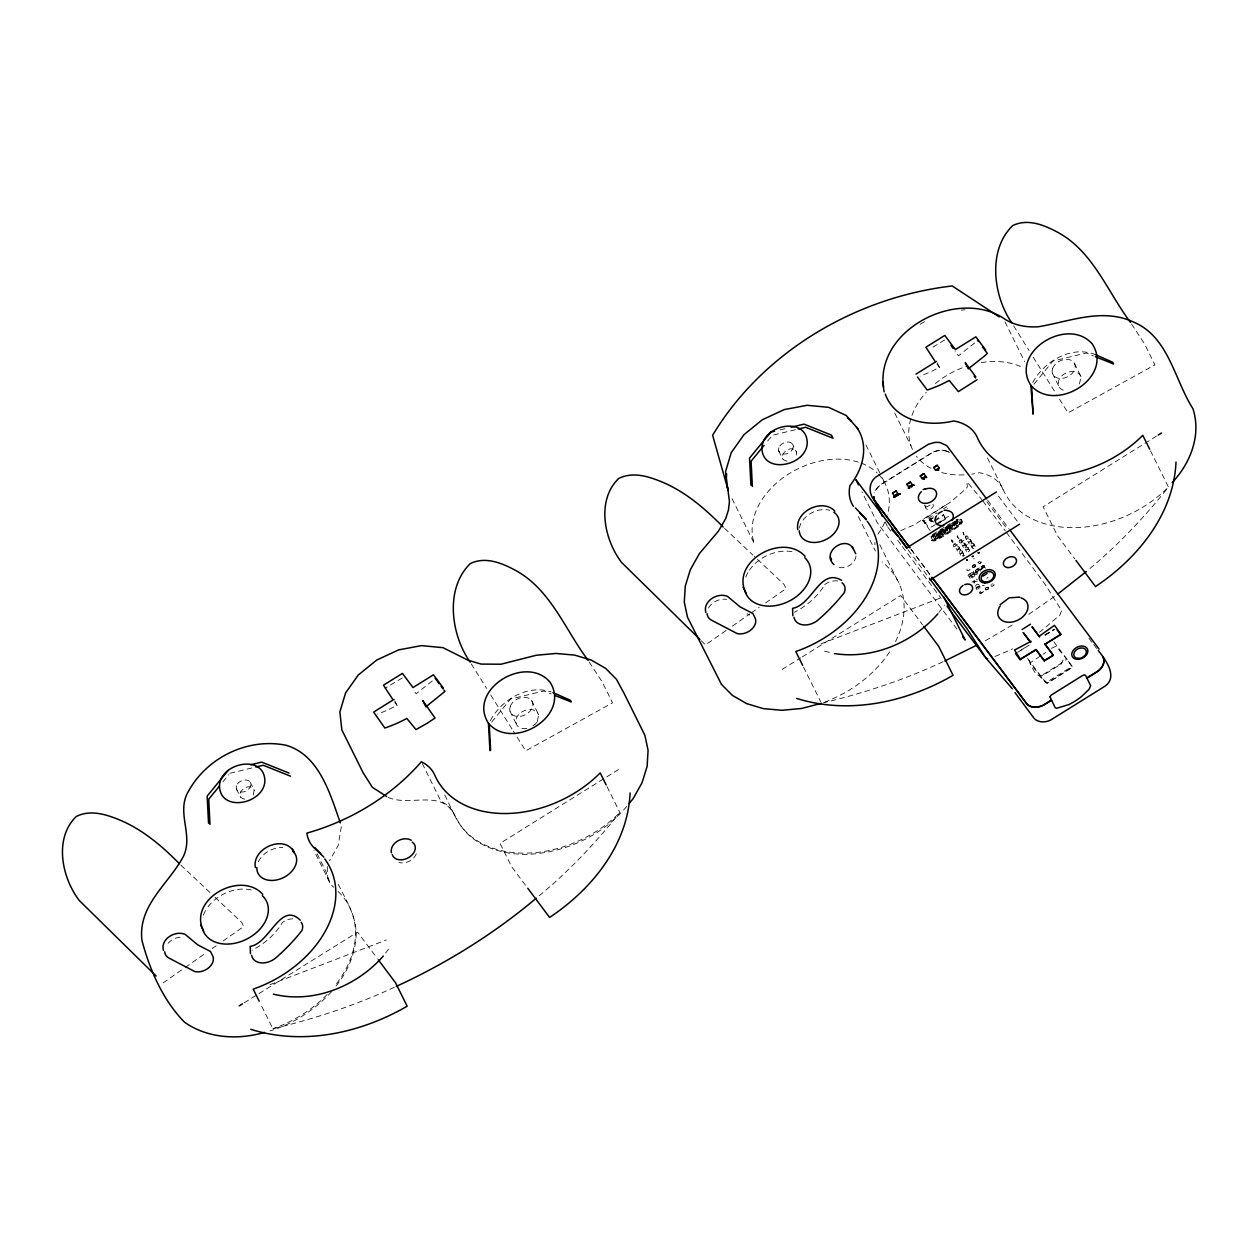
<?xml version="1.0" encoding="UTF-8"?>
<svg xmlns="http://www.w3.org/2000/svg" width="1259" height="1259" viewBox="0 0 1259 1259"><rect width="100%" height="100%" fill="white"/><g stroke="black" fill="none" stroke-linecap="round" stroke-linejoin="round"><path stroke-width="0.75" stroke-dasharray="5 3.75" d="M945.682 528.591L948.058 527.93L948.515 528.843L946.579 530.102L947.067 528.953C948.798 535.201 944.344 524.027 946.485 529.661M948.058 527.93L947.067 528.953M956.541 522.516C960.334 524.074 953.425 520.738 959.106 521.856C959.515 525.034 953.441 524.673 956.069 521.667C960.129 518.629 958.902 525.381 955.518 523.351M327.23 866.617L327.576 876.327L330.015 882.905L313.995 850.643M959.295 522.186C959.736 524.61 961.184 520.88 959.138 522.422M936.523 533.958L935.531 537.798L935.516 534.587L936.523 533.958L938.71 537.137L937.64 537.719L936.098 535.421L934.855 539.261L936.114 538.569L936.46 536.145M946.154 529.457L947.13 529.347M341.331 826.675L338.167 845.544L329.59 860.715M960.302 522.217L959.389 522.454M960.491 522.579C960.129 524.436 958.634 521.195 959.846 523.004M959.688 522.422L959.657 523.004M949.018 526.199L951.269 527.552L950.388 528.245L949.018 526.199L947.933 526.876L949.585 529.378L950.215 527.804A1.637 1.196 -26.4 0 0 951.977 526.183L951.143 524.877L950.435 526.435L951.143 524.877M953.315 524.94C956.557 527.663 950.167 520.455 955.628 526.53L956.635 525.837L954.448 522.721L952.323 525.774L953.409 526.592L954.936 525.664M943.479 532.227L942.141 530.48L941.008 531.188L941.527 532.856L940.017 531.802L938.931 532.494L940.567 534.981L941.669 534.32A1.652 1.196 -24.4 0 0 943.447 532.746L942.975 531.786A1.637 1.196 -26.4 0 1 941.15 533.328L941.669 534.32M856.01 556.148C854.83 564.913 843.467 570.563 835.756 566.235M951.127 539.922C955.597 541.087 950.041 543.668 952.087 539.655M960.082 522.532L959.374 522.91M959.059 538.459C958.508 540.048 956.211 531.865 958.225 538.868M963.969 535.185C962.033 527.962 964.268 536.963 964.866 534.729M974.435 558.76L973.537 558.713M941.842 532.4L941.307 533.832L940.017 531.802M796.475 455.066L796.601 452.374L792.43 443.986M948.2 528.528C943.794 533.8 945.304 524.877 947.964 528.512C942.188 529.032 948.232 533.769 948.515 528.843M1079.451 384.011L1081.025 376.756L1073.943 362.513M253.216 794.98L254.208 790.353L250.053 781.965M537.357 721.36L538.647 714.734L531.566 700.476M969.461 576.685L971.35 575.489A1.637 1.196 -26.4 0 1 972.373 576.827L970.469 578.007M972.341 566.125L973.522 564.976M972.766 565.858L974.671 564.662A1.637 1.196 -26.4 0 1 975.678 566.015L974.828 566.896M970.138 573.742L972.042 572.546A1.637 1.196 -26.4 0 1 973.05 573.899L971.145 575.08M975.08 566.597L975.237 566.282A1.637 1.196 -26.4 0 0 974.23 564.945L973.443 565.071M977.676 562.804L979.565 561.608A1.637 1.196 -26.4 0 1 980.572 562.962L978.668 564.142A1.637 1.196 -26.4 0 1 977.582 562.852M971.869 582.13L974.844 580.808L974.23 582.445M978.259 570.862L978.432 570.547A1.637 1.196 -26.4 0 0 977.425 569.194M981.784 566.487L983.688 565.307A1.637 1.196 -26.4 0 1 984.68 566.644L982.791 567.825M976.26 588L979.093 586.238A1.637 1.196 -26.4 0 1 980.084 587.591L978.196 588.771A1.637 1.196 -26.4 0 1 977.189 587.434L978.164 586.82A1.637 1.196 -26.4 0 1 979.172 588.158L977.267 589.338M985.876 588.032L985.703 588.362A1.637 1.196 -26.4 0 0 986.71 589.7M416.304 853.838C413.582 860.353 405.76 864.241 398.914 862.509M963.088 555.943L963.182 556.903M490.365 720.62C501.412 699.595 527.867 683.936 551.237 691.962M1032.758 382.642C1044.01 361.16 1071.677 345.139 1095.346 354.582M385.553 953.094L389.975 947.224M938.946 612.393L944.502 605.075M336.074 985.891C347.468 972.074 354.739 954.841 356.077 936.932C357.226 917.449 346.256 900.704 338.042 883.944M956.305 522.029C959.814 525.034 955.597 519.18 955.817 523.933M222.89 781.902L228.808 774.694M491.655 722.099L510.572 699.013L543.809 691.002L551.112 693.929M767.644 441.043L772.365 435.268L796.365 429.492M1034.048 384.121L1052.965 361.034L1086.202 353.039L1093.504 355.951M607.058 786.686L619.869 812.511C595.381 843.31 568.139 871.999 537.703 896.99M1150.49 450.832L1168.462 487.044C1144.368 517.339 1117.646 545.635 1087.776 570.296M626.762 806.327C602.447 835.834 564.504 853.098 526.482 854.405C506.637 854.436 486.32 849.463 470.677 836.794C457.017 825.038 451.414 807.381 443.121 791.974M960.727 543.038C956.604 541.795 961.813 537.499 960.9 540.316A1.637 1.196 -26.4 0 0 961.907 541.653C962.364 544.801 959.216 541.559 963.812 540.473A1.637 1.196 -26.4 0 0 962.805 539.135L961.325 539.686L962.616 542.11M986.127 587.748L985.278 588.63A1.637 1.196 -26.4 0 0 986.285 589.983L987.874 589.385M987.764 589.417L988.173 588.787A1.637 1.196 -26.4 0 0 987.166 587.449L986.017 587.764M535.122 724.224L537.074 721.974M331.621 991.683C314.892 1009.797 293.536 1023.772 269.914 1030.964M432.309 680.946L416.099 693.772L412.858 689.287M974.702 342.967L958.477 355.793L955.014 350.993M975.253 566.629L973.774 567.195M983.027 568.092L983.767 567.211A1.637 1.196 -26.4 0 0 982.76 565.873L980.855 567.054A1.637 1.196 -26.4 0 0 981.784 568.454M977.283 574.12L975.804 574.686A1.637 1.196 -26.4 0 1 974.796 573.349L976.701 572.153M974.041 583.169L974.781 582.288A1.637 1.196 -26.4 0 0 973.774 580.95L973.522 582.319M977.33 581.233L973.427 581.359L975.19 581.595A1.637 1.196 -26.4 0 1 974.844 580.462L976.748 579.266A1.637 1.196 -26.4 0 1 977.409 579.486M991.51 584.396L992.596 583.846M1054.428 596.561L1028.808 614.313M532.95 725.782L534.87 724.397M925.884 505.551C923.004 513.09 938.049 507.739 931.77 503.222M163.119 982.886L183.657 968.517M185.246 967.416L205.799 953.047M212.126 948.641L216.863 945.32M223.189 940.898L243.742 926.545L241.697 922.422L213.369 895.731M726.05 630.539L705.496 644.907L701.294 640.784M732.376 626.132L749.766 613.967M751.34 612.865L759.256 607.342M765.566 602.935L786.12 588.567L784.074 584.444L754.33 556.415M954.448 522.721L953.803 524.106M1051.501 648.338L1055.089 646.591A6.688 2.093 -38.2 0 1 1056.301 646.78L1065.948 657.969L1065.98 661.636L1068.356 661.195L1072.275 667.364L1047.567 683.212C1042.373 678.349 1034.19 673.565 1043.223 674.509L1061.573 663.021L1063.351 659.511L1061.463 663.839L1043.113 675.328C1033.592 678.554 1031.64 662.832 1027.202 657.78M402.313 677.94L385.018 688.28M944.691 339.961L930.401 348.79M1042.971 654.302L1045.757 652.477M948.389 527.789L949.459 527.08M946.784 530.385L947.744 530.212M945.493 531.943L945.525 530.731L945.761 532.179M931.833 535.846L937.672 532.494A134.933 92.064 -36.8 0 0 943.353 529.095M930.086 505.079L926.388 507.062L924.484 505.127M930.196 530.432A3.352 2.408 -20.4 0 1 929.724 529.992L922.642 520.282L945.194 505.315L947.917 508.966M933.438 517.795L925.019 523.225L923.901 520.974L936.979 512.822M943.526 508.746L946.799 506.716M931.424 521.981L929.85 518.677L932.84 516.819M932.557 517.795L929.567 519.668L933.832 516.41M934.524 520.235L943.495 514.648M935.044 521.053L943.809 515.246M935.343 524.578L932.211 526.53A3.352 2.424 -26.4 0 1 927.914 526.341L923.901 520.974M936.916 523.602L949.443 515.797A3.352 2.424 -26.4 0 0 950.655 514.648M939.371 522.674L945.493 518.85L943.29 514.27M936.444 524.846L945.619 519.133L943.211 513.94M932.431 534.603L950.136 523.571M935.531 537.798L934.32 536.177L932.777 536.287L934.005 535.531L935.217 537.152M937.121 533.58L938.207 532.903L939.403 534.508L938.726 536.004L937.121 533.58L938.726 536.004M942.692 530.086L943.762 529.409L945.336 531.503L943.951 532.022L942.692 530.086L943.951 533.171L945.824 532.478L945.068 530.92M946.658 528.402L947.791 527.71M938.317 535.185L939.403 534.508M940.567 534.981L941.15 533.328M943.904 531.959L943.951 533.171M949.585 529.378L949.129 528.481L950.215 527.804L950.655 528.686M938.569 535.531C941.889 534.508 937.011 535.736 939.308 536.806L940.426 536.177L939.67 534.839M937.64 537.719L938.317 536.35L938.71 537.137M953.409 523.366L952.276 525.601L956.336 525.223M244.183 1002.809L357.603 932.132L377.149 958.241M618.484 769.564L500.059 843.373L511.658 866.759L526.608 886.714M782.248 669.332L800.598 657.906M802.266 656.868L900.673 595.538L922.517 624.716M1156.549 436.102L1043.129 506.779L1057.56 535.862L1074.808 558.902M1044.844 634.945L1054.035 629.217M1020.278 650.573L1026.652 646.607M1045.175 635.055L1054.727 629.107M1017.571 652.382L1031.625 643.632M1045.096 635.244L1054.46 629.406M1027.454 658.189L1045.836 682.724L1072.18 666.31L1053.814 641.76M943.164 531.046L944.25 530.385L945.824 532.478M939.371 533.375L940.473 532.714M941.008 531.188L941.464 532.116L942.613 531.44L942.141 530.48M1040.202 656.128L1029.988 663.021A6.625 1.967 -25.5 0 0 1030.177 663.682L1046.654 683.401L1068.545 669.725L1072.18 666.31M985.278 640.8L1012.393 624.936M937.53 534.398L938.632 533.785M937.215 362.891L939.466 367.423L931.723 371.279A125.601 85.691 -36.8 0 1 920.061 376.063M394.791 700.775L397.089 705.402L389.33 709.258A125.601 85.691 -36.8 0 1 377.684 714.042M963.465 555.581L964.677 555.502M974.938 566.88L973.333 567.463M977.078 569.052L975.961 570.107A1.637 1.196 -26.4 0 0 976.968 571.444L977.362 571.429M977.314 571.602L978.872 570.264A1.637 1.196 -26.4 0 0 977.865 568.926L977.031 569.225M984.239 585.404L983.09 585.718A1.637 1.196 -26.4 0 1 982.429 585.514M943.007 661.778C904.702 679.608 864.445 693.048 823.355 702.79M394.413 987.229C355.526 1005.359 314.608 1018.861 272.873 1028.729L260.062 1002.904M820.947 643.884L940.882 597.805M270.055 984.648L386.371 939.969M900.704 530.606L913.578 525.129L950.529 502.105L966.204 488.539A5.398 3.321 -36 0 0 967.258 487.044L967.022 481.835L981.737 499.461M995.019 656.474L1009.687 650.226A130.81 89.247 -36.8 0 0 1012.598 648.778M977.472 568.942L975.52 570.39A1.637 1.196 -26.4 0 0 976.528 571.728L977.755 571.318M986.395 587.575L987.607 587.182A1.637 1.196 -26.4 0 1 988.614 588.52L986.663 589.952M780.045 429.917L787.426 428.139M229.988 773.246L252.146 767.911M950.592 528.607L951.3 528.402A1.652 1.212 -32.6 0 0 952.371 526.97L951.835 525.806M960.019 522.139L959.484 523.004M982.083 568.816L980.179 569.997A1.637 1.196 -26.4 0 0 980.509 571.13M970.044 573.742L968.14 574.922A1.637 1.196 -26.4 0 0 969.147 576.26L971.051 575.08A1.637 1.196 -26.4 0 0 970.044 573.742A1.637 1.196 -26.4 0 0 971.067 575.127M526.829 728.426L523.838 728.583A11.929 9.332 -42.2 0 1 517.04 725.404C510.729 713.601 533.061 702.695 538.647 714.734M787.158 461.172C773.53 458.559 791.612 441.563 796.601 452.374M244.765 799.15C231.152 796.538 249.219 779.526 254.208 790.353M388.213 797.451C410.277 807.066 442.255 788.354 455.05 816.021M824.551 651.155L832.813 653.185M955.392 543.085C948.074 550.923 964.394 544.25 953.677 544.171M932.84 521.745L930.448 519.668L932.006 522.894L929.347 519.196M929.85 518.677L933.722 522.217M967.18 535.988C963.922 534.43 965.747 541.323 968.124 539.308C968.863 535.248 967.195 537.325 965.307 536.916M957.784 535.878L956.997 536.491M724.586 528.387L752.913 555.093M180.792 865.027L211.953 894.394M961.089 519.684L961.97 520.88A4.391 3.21 -36.7 0 1 960.538 524.972L958.178 526.734A134.933 92.064 -36.8 0 1 941.449 537.546L935.484 540.725A4.328 3.069 -16.4 0 1 931.109 540.048A4.328 3.069 -16.4 0 1 931.093 536.57M944.219 532.714L943.872 531.676M998.513 496.156L1018.374 522.69M987.717 500.358L1008.821 528.544M986.883 501.79L1006.948 528.67M1089.004 638.266L1092.529 642.971M1093.693 644.529L1097.218 649.235M982.901 501.035L1005.264 530.905M1006.445 532.478L1044.687 583.72L1061.605 610.584L1059.921 614.974L1043.302 629.28A130.81 89.247 -36.8 0 1 1039.336 632.286M954.747 523.319L956.635 525.837M952.969 524.248L954.369 524.688M951.536 525.664L952.229 526.592M950.01 525.585L951.269 527.647M947.933 526.876L949.129 528.481M941.464 532.116L942.314 533.328M938.931 532.494L940.127 534.084M939.844 535.39L938.207 532.903M940.442 536.177L939.308 536.806M936.098 535.421L937.278 536.995M925.019 523.225L922.642 520.282M932.777 536.287L934.855 539.261M910.949 549.113L930.873 575.725M911.075 549.365L931.015 575.977M908.148 549.931L928.151 576.653M887.957 527.332L890.9 531.267M897.683 540.316L901.208 545.037M902.373 546.595L941.165 598.418M956.934 629.059L877.24 522.627L861.911 491.765M939.466 367.423L937.042 364.071M397.089 705.402L394.665 702.05M1131.573 324.051L1144.321 343.487L1154.928 364.858L1068.073 412.873L1056.773 394.822M589.181 662.029L601.944 681.465L612.535 702.821L525.695 750.852L513.373 731.164M1013.652 325.892L1029.059 350.521M1033.167 357.084L1055.75 393.186M471.275 663.871L486.666 688.484M490.774 695.047L512.334 729.512M1081.025 376.756C1075.501 364.732 1053.138 375.607 1059.417 387.394A11.929 9.332 -42.2 0 0 1063.525 390.243M968.423 538.49L967.227 538.112L966.55 539.419M962.773 532.777L963.717 532.415M961.372 539.607L960.696 540.914L959.484 540.552M956.793 545.729L955.597 545.367L954.904 546.674M953.236 541.984L952.323 542.424M1052.382 373.246L1059.433 387.426M1004.965 321.832L1024.653 361.506M987.418 457.867L1003.014 489.279A104.796 76.012 -26.4 0 0 1168.462 487.044M973.868 543.967L975.143 546.548M970.673 539.843L971.964 542.44A1.589 1.149 -26.4 0 1 970.028 544.25A1.589 1.149 -26.4 0 1 969.477 542.33A1.589 1.149 -26.4 0 1 971.964 542.44M971.035 545.367L972.326 547.964M959.389 522.296L959.799 523.177M967.856 541.26L969.147 543.841M968.045 547.586L969.336 550.183A1.589 1.149 -26.4 0 1 967.4 551.993A1.589 1.149 -26.4 0 1 966.833 550.073A1.589 1.149 -26.4 0 1 969.336 550.183M964.866 543.479L966.157 546.06A1.589 1.149 -26.4 0 1 964.221 547.885A1.589 1.149 -26.4 0 1 963.654 545.95A1.589 1.149 -26.4 0 1 966.157 546.06M965.228 548.987L966.503 551.584M962.049 544.879L963.324 547.476M894.708 413.046L910.981 445.812M962.222 551.222L963.513 553.803A1.589 1.149 -26.4 0 1 961.577 555.628A1.589 1.149 -26.4 0 1 961.01 553.692A1.589 1.149 -26.4 0 1 963.513 553.803M959.043 547.098L960.334 549.695A1.589 1.149 -26.4 0 1 958.398 551.505A1.589 1.149 -26.4 0 1 957.831 549.585A1.589 1.149 -26.4 0 1 960.334 549.695M959.405 552.622L960.696 555.203M956.226 548.499L957.517 551.096M944.88 529.913L945.367 530.873M943.762 529.409L944.25 530.385M944.093 531.943L944.738 533.139M924.421 505.032L925.412 507.015M865.924 444.899L881.331 475.933M882.181 477.665L884.747 482.842M885.124 521.761L887.721 526.986M879.773 544.643L899.461 584.302M858.276 516.505L875.398 551.001M778.692 450.832L782.83 459.157M732.03 498.674L754.298 543.51A72.078 52.28 -26.4 0 1 781.178 479.207A72.078 52.28 -26.4 0 1 859.299 462.431M803.494 667.05L820.616 701.546M510.005 711.225L517.04 725.404M422.237 763.473L441.028 801.338A46.819 33.962 -26.4 0 1 454.405 814.73A104.796 76.012 -26.4 0 0 619.869 812.511M317.142 853.759L326.537 872.692A46.819 33.962 -26.4 0 0 333.572 887.28M236.314 788.795L240.453 797.136M338.167 891.498A104.796 76.012 -26.4 0 1 334.579 986.159M327.135 994.531A104.796 76.012 -26.4 0 1 272.873 1028.729M203.407 915.136A34.937 25.337 -26.4 0 1 207.09 908.085M208.065 906.732A34.937 25.337 -26.4 0 1 251.548 890.019M292.796 918.771A13.613 9.867 -26.4 0 0 282.346 922.517A59.834 43.404 -26.4 0 1 252.115 950.215M258.378 861.707A20.899 15.155 -26.4 0 1 282.771 847.559M168.092 943.227A14.179 10.292 -26.4 0 1 180.887 937.121M946.925 451.147A17.044 12.37 -26.4 0 0 932.51 452.233L880.167 484.904A17.044 12.37 -26.4 0 0 874.486 492.584M948.247 451.729A17.044 12.37 -26.4 0 1 949.443 452.453M948.373 451.997A17.044 12.37 -26.4 0 0 932.636 452.485L880.293 485.156A17.044 12.37 -26.4 0 0 874.612 492.836M954.401 521.682A134.933 92.064 -36.8 0 1 944.754 528.198M970.39 578.07A1.637 1.196 -26.4 0 1 969.367 576.732M976.779 572.105A1.637 1.196 -26.4 0 1 977.818 572.814M982.067 568.407A1.888 1.369 -26.4 0 0 981.863 568.8A1.967 1.432 -26.4 0 0 981.815 569.572M982.382 568.061A1.888 1.369 -26.4 0 1 984.176 567.4A1.967 1.432 -26.4 0 1 985.388 568.265M973.459 574.057A1.967 1.432 -26.4 0 1 974.655 575.662A1.888 1.369 -26.4 0 1 972.373 577.094M972.278 577.157A1.967 1.432 -26.4 0 1 971.067 575.552M973.254 567.51A1.637 1.196 -26.4 0 1 972.247 566.172M973.695 567.242A1.637 1.196 -26.4 0 1 972.688 565.905M977.33 573.663A1.967 1.432 -26.4 0 1 976.559 572.121A1.888 1.369 -26.4 0 1 978.841 570.705A1.967 1.432 -26.4 0 1 980.006 571.161M971.224 575.552A1.888 1.369 -26.4 0 1 973.506 574.12M982.697 567.872A1.637 1.196 -26.4 0 1 981.69 566.534M973.994 548.232A1.589 1.149 -26.4 0 1 972.168 547.272A1.589 1.149 -26.4 0 1 974.372 545.902A1.589 1.149 -26.4 0 1 974.686 547.807M956.73 519.888A4.391 3.21 -36.7 0 1 957.643 519.448M960.349 519.306A4.391 3.21 -36.7 0 1 961.058 519.652M986.788 578.227A1.888 1.369 -26.4 0 1 988.11 577.582M991.022 585.341A1.637 1.196 -26.4 0 0 992.092 586.348L993.996 585.167A1.637 1.196 -26.4 0 0 992.989 583.83M975.678 585.671A1.888 1.369 -26.4 0 1 977.975 584.27A1.967 1.432 -26.4 0 1 978.983 584.743M979.172 585.451A1.967 1.432 -26.4 0 1 979.093 585.844A1.888 1.369 -26.4 0 1 976.779 587.245A1.967 1.432 -26.4 0 1 975.631 586.773M977.189 589.401A1.637 1.196 -26.4 0 1 976.181 588.047M960.318 519.227A4.375 3.179 -26.4 0 1 960.365 524.625L936.224 539.67A4.328 3.132 -26.4 0 1 931.676 540.205A4.328 3.132 -26.4 0 1 930.401 536.963M956.572 519.574A4.375 3.179 -26.4 0 1 957.532 519.212M895.511 641.618A104.796 76.012 -26.4 0 0 883.928 563.465A46.819 33.962 -26.4 0 1 882.166 561.829M889.594 651.879A104.796 76.012 -26.4 0 1 824.802 702.066M799.418 528.025A20.899 15.155 -26.4 0 1 829.854 510.367M1003.014 489.279A46.819 33.962 -26.4 0 0 979.36 472.723A72.078 52.28 -26.4 0 1 971.696 474.139M964.016 474.879A72.078 52.28 -26.4 0 1 939.576 471.92M930.889 468.285A72.078 52.28 -26.4 0 1 916.473 456.167M912.429 449.416A72.078 52.28 -26.4 0 1 926.231 392.304M935.39 383.57A72.078 52.28 -26.4 0 1 967.762 365.865M981.217 362.608A72.078 52.28 -26.4 0 1 1023.378 367.896M745.784 577.173A34.937 25.337 -26.4 0 1 748.586 571.476M749.467 570.107A34.937 25.337 -26.4 0 1 793.925 552.056M878.499 474.25A72.078 52.28 -26.4 0 1 887.359 515.025M884.762 522.233A72.078 52.28 -26.4 0 1 876.846 535.752M861.203 463.107A72.078 52.28 -26.4 0 1 877.224 472.959M874.942 544.832A46.819 33.962 -26.4 0 1 874.958 542.361M708.502 608.003A14.179 10.292 -26.4 0 1 726.6 599.378M920.187 324.287A72.078 52.28 -26.4 0 1 926.624 320.62M961.294 310.123A72.078 52.28 -26.4 0 1 965.055 309.84M749.467 614.959A111.626 80.969 -26.4 0 1 746.917 613.652M823.04 587.276A59.834 43.404 -26.4 0 1 794.492 612.236M824.739 584.538A13.613 9.867 -26.4 0 1 837.754 580.997M236.487 785.71L236.157 787.3A7.743 5.618 -26.4 0 0 246.323 790.904A7.743 5.618 -26.4 0 0 248.495 780.659A7.743 5.618 -26.4 0 0 236.487 785.71M510.273 706.378L509.738 708.864A12.149 8.813 -26.4 0 0 525.711 714.53A12.149 8.813 -26.4 0 0 529.126 698.43A12.149 8.813 -26.4 0 0 510.273 706.378M778.865 447.748L778.534 449.321A7.743 5.618 -26.4 0 0 788.701 452.925A7.743 5.618 -26.4 0 0 790.872 442.68A7.743 5.618 -26.4 0 0 778.865 447.748M1052.65 368.399L1052.131 370.901A12.149 8.813 -26.4 0 0 1068.088 376.551A12.149 8.813 -26.4 0 0 1071.503 360.467A12.149 8.813 -26.4 0 0 1052.65 368.399M964.268 544.25L964.095 544.565A1.637 1.196 -26.4 0 0 965.102 545.918L967.006 544.722A1.637 1.196 -26.4 0 0 965.999 543.384L964.268 544.25M967.117 569.147L966.959 569.477A1.637 1.196 -26.4 0 0 967.966 570.815L969.855 569.635A1.637 1.196 -26.4 0 0 968.848 568.297L967.117 569.147M973.648 571.271L973.475 571.586A1.637 1.196 -26.4 0 0 974.482 572.939L976.386 571.743A1.637 1.196 -26.4 0 0 975.379 570.406L973.648 571.271M978.762 561.907L978.589 562.222A1.637 1.196 -26.4 0 0 979.596 563.56L981.501 562.38A1.637 1.196 -26.4 0 0 980.493 561.042L978.762 561.907M979.03 567.919L978.857 568.234A1.637 1.196 -26.4 0 0 979.864 569.587L981.768 568.391A1.637 1.196 -26.4 0 0 980.761 567.054L979.03 567.919M979.628 591.935L979.455 592.265A1.637 1.196 -26.4 0 0 980.462 593.603L982.366 592.422A1.637 1.196 -26.4 0 0 981.359 591.085L979.628 591.935M980.541 591.368L980.368 591.683A1.637 1.196 -26.4 0 0 981.375 593.02L983.279 591.84A1.637 1.196 -26.4 0 0 982.272 590.502L980.541 591.368M932.604 536.334L932.116 536.869A3.226 2.282 -16.4 0 0 934.493 540.048L940.961 536.901A134.933 92.064 -36.8 0 0 957.69 526.073L960.05 524.326A3.273 2.392 -36.7 0 0 960.79 520.817A3.273 2.392 -36.7 0 0 957.218 520.549L954.873 522.312A134.933 92.064 -36.8 0 1 938.144 533.124L932.604 536.334M957.045 520.203L932.903 535.248A3.226 2.345 -26.4 0 0 931.786 538.71A3.226 2.345 -26.4 0 0 935.72 539.009L959.862 523.964A3.273 2.376 -26.4 0 0 960.711 520.675A3.273 2.376 -26.4 0 0 957.045 520.203M972.058 546.044A1.589 1.149 -26.4 0 0 973.994 544.234A1.589 1.149 -26.4 0 0 971.492 544.124A1.589 1.149 -26.4 0 0 972.058 546.044M966.235 549.679A1.589 1.149 -26.4 0 0 968.171 547.854A1.589 1.149 -26.4 0 0 965.684 547.744A1.589 1.149 -26.4 0 0 966.235 549.679M960.428 553.299A1.589 1.149 -26.4 0 0 962.364 551.489A1.589 1.149 -26.4 0 0 959.862 551.363A1.589 1.149 -26.4 0 0 960.428 553.299M968.879 541.937A1.589 1.149 -26.4 0 0 970.815 540.127A1.589 1.149 -26.4 0 0 968.313 540.001A1.589 1.149 -26.4 0 0 968.879 541.937M963.056 545.556A1.589 1.149 -26.4 0 0 964.992 543.746A1.589 1.149 -26.4 0 0 962.505 543.636A1.589 1.149 -26.4 0 0 963.056 545.556M957.249 549.192A1.589 1.149 -26.4 0 0 959.185 547.366A1.589 1.149 -26.4 0 0 956.683 547.256A1.589 1.149 -26.4 0 0 957.249 549.192"/><path stroke-width="1.5" d="M1015.006 692.607L1034.206 718.496C1038.533 722.823 1045.662 722.682 1050.793 719.959L1105.056 686.155C1118.338 676.728 1105.323 659.275 1098.257 650.541M488.445 723.28C512.728 751.67 571.523 715.616 549.978 682.095C525.711 653.704 466.9 689.775 488.445 723.28L489.94 750.632M1030.838 385.301C1055.105 413.707 1113.916 377.637 1092.371 344.116C1068.088 315.726 1009.293 351.796 1030.838 385.301L1033.072 414.164L1031.688 387.001M630.098 792.95C627.816 845.167 591.588 889.546 549.601 917.433L527.757 888.256M1176 462.069C1173.718 514.27 1137.491 558.65 1095.503 586.537L1075.957 560.444M1022.103 629.5L1030.523 624.181M228.43 770.115L207.153 796.081L208.538 823.244M219.349 786.23L208.695 799.213L209.985 824.425M764.087 445.371L751.088 461.235L752.378 486.462M629.264 803.336L633.009 798.851L642.027 782.799L647.126 766.385L648.086 750.301L644.891 735.287L623.677 692.576L616.454 679.278L605.5 668.293L591.337 660.109L574.576 655.089L555.943 653.452L536.287 655.262L500.988 664.217L481.064 664.091L467.97 660.188L443.042 647.677L421.56 645.615L398.599 649.896L376.709 660.062L358.343 674.95L345.596 692.906L339.867 711.917L341.818 729.842L363.017 772.554L372.412 787.379L386.639 796.443M1172.223 482.559C1190.463 463.265 1201.621 434.717 1192.855 408.546C1174.348 379.636 1168.777 336.908 1133.714 322.131C1102.207 307.464 1069.835 321.58 1038.234 326.758C1025.991 327.56 1013.102 325.231 1003.014 317.897C954.999 287.508 871.732 332.203 884.196 391.864M1000.213 604.666L1009.104 597.836L1019.821 597.144M383.334 956.022C356.753 986.348 313.271 1004.068 273.345 994.122M937.845 613.857C912.649 642.704 872.739 659.511 834.465 653.578M536.24 898.218C493.906 933.832 446.457 963.371 396.207 986.442M1086.312 571.539L1057.529 594.248M394.083 699.343L373.64 712.09L384.845 728.017L387.693 727.025A125.601 85.691 -36.8 0 0 399.355 722.241L406.877 718.48L415.974 729.591L427.037 723.358L435.032 718.055L422.819 700.665L425.652 706.362M1039.1 636.299L1054.491 625.33L1060.975 634.316L1044.97 644.246L1053.295 655.278L1044.325 660.865L1035.952 649.55L1020.01 659.496L1036.173 649.723L1044.325 660.865M425.888 706.85L444.978 691.364L444.002 690.121M916.017 374.112L936.46 361.38M892.458 493.15L896.046 490.916L898.029 493.654L894.457 495.889L892.6 493.402L896.046 490.916M906.779 484.227L910.367 481.992L912.35 484.731L908.778 486.965L906.921 484.479L910.367 481.992M920.219 475.855L923.791 473.636L925.774 476.358L922.202 478.593L920.345 476.122L923.791 473.636M933.643 467.498L937.215 465.263L939.198 468.002L935.626 470.237L933.769 467.75L937.215 465.263M996.436 491.97L906.889 547.775L855.963 479.758L858.512 484.904M239.179 1005.925L242.515 1003.848M1158.217 435.063L1161.553 432.97M929.992 580.053L1019.538 524.248M982.933 576.118L987.056 573.553M1044.215 660.597L1053.295 655.278M1051.359 700.051L1043.428 704.993A14.447 10.481 -26.4 0 1 1027.061 704.08L932.053 577.299M1086.847 677.94L1097.864 671.078A14.447 10.481 -26.4 0 0 1102.9 656.836M1051.501 700.303L1043.554 705.245A14.447 10.481 -26.4 0 1 1027.187 704.348M1086.973 678.192L1097.99 671.33A14.447 10.481 -26.4 0 0 1103.026 657.088M1045.049 644.246L1060.975 634.316M1031.121 641.287L1014.534 650.037L1020.577 659.448M976.528 645.285L944.817 660.975M923.099 489.657L925.192 488.618M821.482 703.262L801.668 708.455L782.012 710.281L763.395 708.644L746.618 703.624L732.455 695.424L721.501 684.455L687.493 617.209L684.298 602.195L685.258 586.112L690.357 569.697L699.359 553.645L718.543 530.983L725.751 518.488L728.473 509.926L729.433 501.475L725.546 471.653L731.243 452.642L743.975 434.685L762.309 419.766L784.2 409.6L807.176 405.288L828.658 407.334L846.253 415.517L857.977 428.894M264.516 1032.38C238.061 1040.154 207.515 1038.439 184.491 1022.182C162.962 1000.213 149.553 969.603 141.905 940.158C137.955 904.953 168.612 884.133 183.358 856.466C193.933 834.937 175.41 811.929 188.85 790.621C207.609 757.084 248.432 737.491 286.281 745.312C319.298 755.18 330.094 793.831 340.323 822.867M774.505 431.255L770.807 432.152L749.53 458.119L750.931 485.266M791.124 427.257L804.045 424.141L831.428 435.095L832.986 438.226L805.603 427.273L798.222 429.051M250.588 764.78L261.667 762.12L289.051 773.073M255.829 767.03L263.21 765.252L290.609 776.205M944.124 510.304L946.327 510.163M987.544 658.787L985.75 657.843L966.644 628.115L929.331 578.227M796.679 698.43C848.928 714.892 906.59 702.254 953.063 675.312L938.616 646.213L923.665 626.258M250.777 1029.311C303.026 1045.773 360.688 1033.135 407.161 1006.193L395.546 982.807L378.298 959.783M1095.33 356.69L1113.585 363.993L1112.72 362.262L1095.346 354.582M554.763 695.393L571.193 701.971L570.343 700.24L552.953 692.56M411.347 840.288C403.132 835.504 389.755 842.838 391.344 852.736M999.237 316.906L952.213 285.95C855.9 297.234 763.143 351.481 712.61 435.252L728.08 489.893M891.624 529.362L898.029 536.46M855.396 507.881L866.208 519.149M834.89 511.138C822.284 497.73 794.634 511.484 797.781 529.614M853.272 548.814C845.733 534.493 820.459 552.512 834.009 564.599M805.099 556.352C783.602 532.4 732.14 560.129 745.013 591.101A34.937 25.337 -26.4 0 0 790.841 600.228A34.937 25.337 -26.4 0 0 804.769 557.706M294.276 852.658C285.289 833.568 251.485 848.157 255.404 867.593M262.722 894.315C241.224 870.378 189.747 898.108 202.62 929.063A34.937 25.337 -26.4 0 0 248.448 938.191A34.937 25.337 -26.4 0 0 262.391 895.684M723.17 527.049C705.685 509.344 686.69 492.694 663.635 482.653C649.55 476.705 633.261 471.165 618.61 478.514C596.121 500.452 604.115 539.623 621.584 562.443L699.91 639.399M179.376 863.69C162.38 846.394 143.668 830.436 121.242 820.632C107.157 814.683 90.868 809.144 76.217 816.493C53.744 838.431 61.738 877.586 79.207 900.421L156.116 976.008M841.657 580.399C820.018 567.305 812.622 604.761 792.572 608.365L792.84 615.761M314.766 847.496L323.815 857.111M977.094 379.714L958.351 391.612L949.27 380.501L941.732 384.263A125.601 85.691 -36.8 0 1 930.086 389.047L927.238 390.054L917.449 376.992M985.75 657.843L1012.346 688.799M1044.876 643.994L1053.154 655.026M982.524 347.059L987.355 353.386L984.318 356.203L968.281 368.871L965.212 362.686L975.804 376.834M441.106 686.312L443.026 688.846M985.655 349.939L975.835 336.845L955.392 349.577L944.801 335.429L925.869 347.216L934.886 361.065M986.552 498.784L946.705 445.56L939.686 442.413L934.839 442.397L928.544 444.207L876.327 476.752C868.458 482.228 868.254 493.654 874.612 500.563L909.785 547.539M1010.001 530.102L1099.076 649.093M1057.151 629.956L1060.582 634.52M1039.588 636.897L1032.002 626.762L1039.367 636.661M1023.536 632.821L1030.46 642.09M1030.649 642.468L1023.174 632.6M1020.152 659.763L1015.494 653.547M873.919 496.99A17.044 12.37 -26.4 0 0 874.785 500.799L909.911 547.807M932.179 577.551L1027.139 704.379M899.902 538.931L906.968 548.357M947.051 606.256L984.664 656.506M962.789 636.881L965.134 640.013L943.857 597.144M443.262 687.918L433.458 674.808L413.015 687.556L402.408 673.392L383.476 685.195L392.509 699.028M439.123 683.653L435.189 678.302M1035.952 649.55L1036.629 650.462M977.566 340.323L978.448 341.551M1130.503 322.43C1107.18 291.38 1092.702 250.321 1056.285 231.546C1043.066 224.574 1027.265 218.547 1012.787 225.534C987.449 249.77 993.083 295.582 1011.606 322.619M588.126 660.408C564.787 629.358 550.325 588.299 513.892 569.524C500.673 562.553 484.872 556.525 470.394 563.513C444.6 588.331 450.895 634.977 470.252 662.234M300.287 920.187C280.316 900.72 269.772 943.762 250.195 946.343L250.462 953.74M830.515 557.548L831.538 559.625M743.093 587.229L746.052 593.146M200.7 925.208L203.659 931.125M1149.64 449.117L1142.779 435.315A104.796 76.012 -26.4 0 1 977.33 437.534A46.819 33.962 -26.4 0 0 953.677 420.978A72.078 52.28 -26.4 0 1 885.297 394.067M939.198 468.002L935.626 470.237M925.774 476.358L922.202 478.593M912.35 484.731L908.778 486.965M898.029 493.654L894.457 495.889M874.737 500.83L882.528 516.52M852.249 546.736L855.742 553.787M802.644 665.334L795.798 651.533A104.796 76.012 -26.4 0 0 867.294 521.352M606.193 784.971L600.213 772.916A104.796 76.012 -26.4 0 1 434.764 775.151A46.819 33.962 -26.4 0 0 421.387 761.758C391.36 796.16 350.726 820.758 306.881 833.112A46.819 33.962 -26.4 0 0 315.679 849.337A104.796 76.012 -26.4 0 1 321.155 854.625M292.497 849.117L294.417 852.988M259.212 1001.188L253.232 989.133A104.796 76.012 -26.4 0 0 324.728 858.953M705.874 612.535C702.459 601.141 717.835 591.982 727.608 596.467L740.15 606.901L752.851 613.479L754.771 617.351A13.046 9.474 -26.4 0 1 751.56 629.39A13.046 9.474 -26.4 0 1 737.082 633.529L711.65 620.262A14.179 10.292 -26.4 0 1 707.117 613.778M163.481 950.514C160.082 939.12 175.457 929.96 185.23 934.446L197.773 944.88L210.458 951.458L212.378 955.329A13.046 9.474 -26.4 0 1 209.183 967.353A13.046 9.474 -26.4 0 1 194.689 971.507L169.273 958.241A14.179 10.292 -26.4 0 1 164.724 951.757M489.295 724.979L490.585 750.191M412.26 842.129A12.244 8.876 -26.4 0 1 409.018 857.379A12.244 8.876 -26.4 0 1 392.257 854.578M292.56 851.021A20.899 15.155 -26.4 0 1 282.708 877.948A20.899 15.155 -26.4 0 1 256.867 867.42M301.2 922.233A13.613 9.867 -26.4 0 1 301.877 930.59A164.237 119.133 -26.4 0 1 275.784 957.894A15.612 11.331 -26.4 0 1 260.912 962.852A15.612 11.331 -26.4 0 1 251.627 955.313M946.957 510.587A9.584 6.956 -26.4 0 1 951.883 520.471M943.778 525.522A9.584 6.956 -26.4 0 1 936.491 515.797M938.034 514.018A9.584 6.956 -26.4 0 1 942.236 511.406M925.522 489.09A9.584 6.956 -26.4 0 1 936.539 494.897A9.584 6.956 -26.4 0 1 923.256 503.175A9.584 6.956 -26.4 0 1 921.336 491.702M874.659 500.547A17.044 12.37 -26.4 0 1 873.777 496.723M1021.033 597.899A15.879 11.52 -26.4 0 1 1025.629 613.652A15.879 11.52 -26.4 0 1 1004.745 621.678A15.879 11.52 -26.4 0 1 1000.15 605.925M964.677 584.601A6.956 5.036 -26.4 0 1 972.546 589.291A6.956 5.036 -26.4 0 1 962.049 594.516A6.956 5.036 -26.4 0 1 963.041 585.404M953.142 348.35A125.601 11.441 58.1 0 1 951.001 345.312M859.692 512.995A104.796 76.012 -26.4 0 1 866.161 519.873M853.492 506.433A46.819 33.962 -26.4 0 1 849.951 485.612A72.078 52.28 -26.4 0 0 856.277 426.644M833.836 512.224A20.899 15.155 -26.4 0 1 826.722 539.167A20.899 15.155 -26.4 0 1 799.26 530.826M728.08 490.113A72.078 52.28 -26.4 0 1 726.899 484.888M726.412 477.57A72.078 52.28 -26.4 0 1 726.632 473.856M847.354 417.72A72.078 52.28 -26.4 0 1 851.54 421.23M794.004 617.335A15.612 11.331 -26.4 0 0 803.305 624.889A15.612 11.331 -26.4 0 0 818.161 619.916A164.237 119.133 -26.4 0 0 844.27 592.611A13.613 9.867 -26.4 0 0 842.051 582.775M883.598 387.19A72.078 52.28 -26.4 0 1 883.126 381.713M975.615 377.983A125.601 11.441 58.1 0 1 974.073 376.142M1050.022 696.872L1055.089 707.558L1056.521 708.329L1068.655 704.647A44.632 30.468 -36.8 0 0 1081.213 696.825L1089.051 689.365L1090.687 685.683L1085.463 675.202L1083.59 675.029A3.289 2.25 -36.8 0 0 1082.677 675.469L1051.706 694.779A3.289 2.25 -36.8 0 0 1050.887 695.409L1050.022 696.872M219.491 785.821C219.884 813.015 264.06 804.186 264.878 780.91C264.484 753.716 220.309 762.561 219.491 785.821M761.884 447.842C762.262 475.052 806.437 466.208 807.255 442.948C806.877 415.738 762.702 424.582 761.884 447.842M966.519 560.129L967.463 560.066L966.566 560.019M972.326 556.494L973.27 556.336L972.326 556.494M978.149 552.874L979.093 552.811L978.149 552.874M893.622 497.179L894.834 497.242L893.622 497.179M895.417 496.077L896.628 496.125L895.417 496.077M897.195 494.96L898.422 495.007L897.195 494.96M898.989 493.843L900.216 493.89L898.989 493.843M908.384 487.988L909.612 488.036L908.384 487.988M910.635 486.588L911.846 486.651L910.635 486.588M912.869 485.187L914.081 485.25L912.869 485.187M923.162 478.782L924.374 478.829L923.162 478.782M925.396 477.381L926.608 477.444L925.396 477.381M937.483 469.859L938.695 469.906L937.483 469.859M984.774 582.996A8.467 6.138 -26.4 0 0 995.098 573.317A8.467 6.138 -26.4 0 0 981.768 572.703A8.467 6.138 -26.4 0 0 984.774 582.996M985.529 582.067A6.657 4.831 -26.4 0 0 993.65 574.434A6.657 4.831 -26.4 0 0 983.169 573.962A6.657 4.831 -26.4 0 0 985.529 582.067M1078.145 658.41A6.657 4.831 -26.4 0 0 1086.265 650.793A6.657 4.831 -26.4 0 0 1075.784 650.321A6.657 4.831 -26.4 0 0 1078.145 658.41M1077.389 659.354A8.467 6.138 -26.4 0 0 1087.697 649.66A8.467 6.138 -26.4 0 0 1074.383 649.062A8.467 6.138 -26.4 0 0 1077.389 659.354M1007.955 567.604A6.956 5.036 -26.4 0 0 1016.406 559.657A6.956 5.036 -26.4 0 0 1005.485 559.169A6.956 5.036 -26.4 0 0 1007.955 567.604"/></g></svg>
